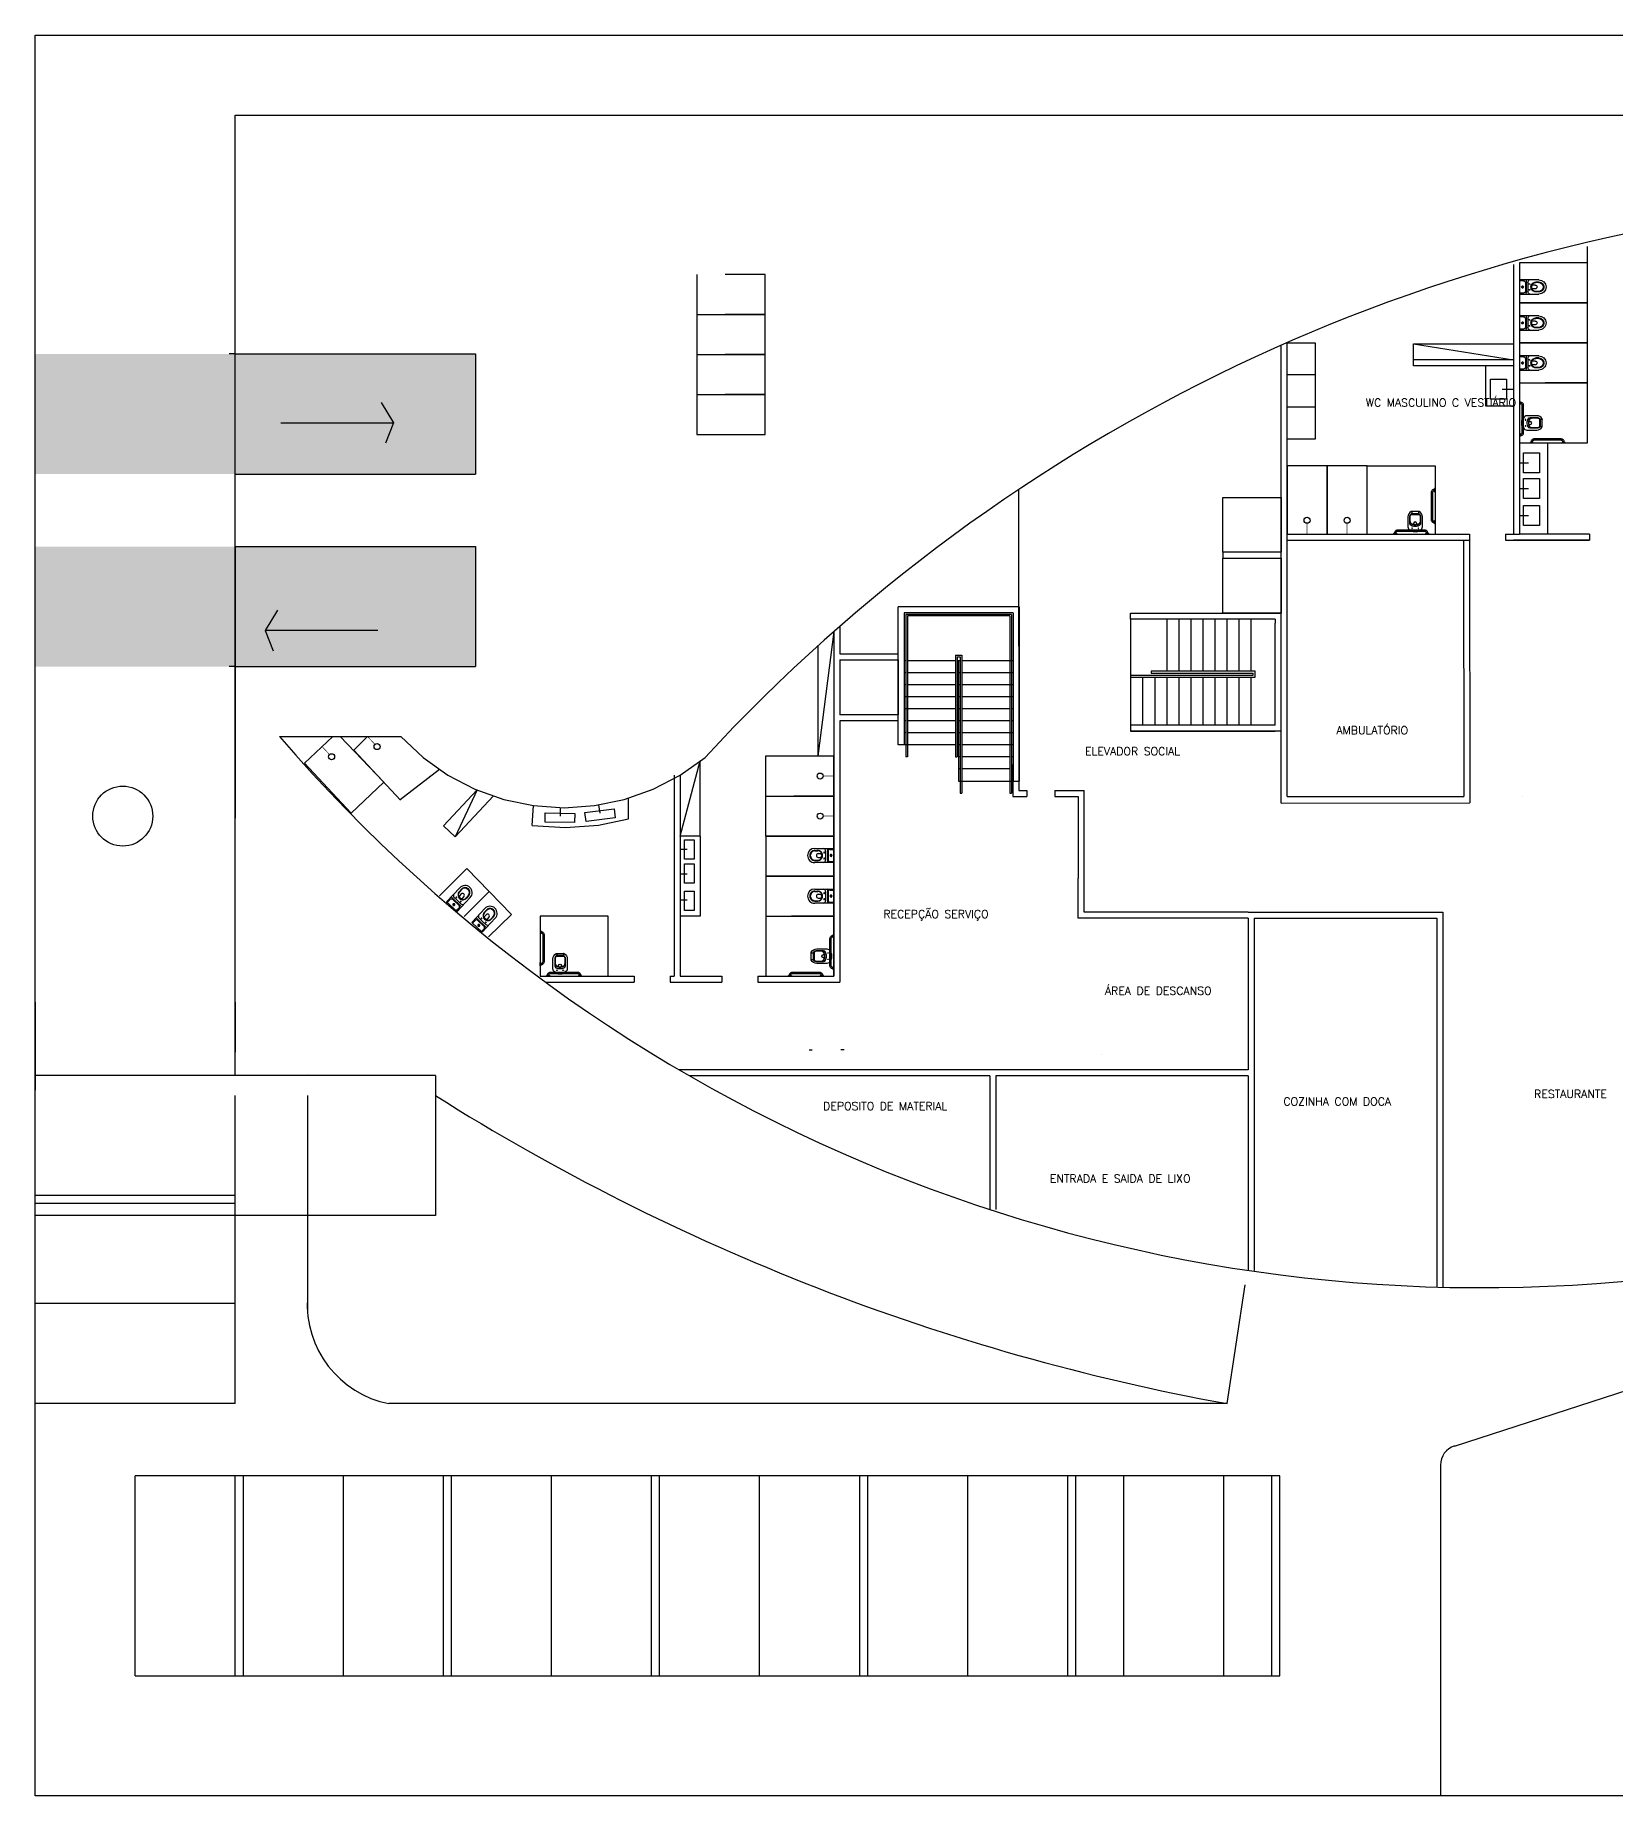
# Model space of a CAD drawing. Header units: inches. Extents: x -55 to 600, y -103 to 167.
# Drawn here: x 56.72 to 96.21, y 33.26 to 77.26 of the extents above; entities that cross this region are included whole.
import ezdxf

# ---------------------------------------------------------------- set-up
doc = ezdxf.new("R2010")
doc.units = ezdxf.units.IN
doc.header["$MEASUREMENT"] = 0
doc.linetypes.add('CONTINU', pattern=[0])
doc.linetypes.add('DA0621PE-XREF-02$0$CONTINU', pattern=[0])
doc.layers.add('A-WCCOZ', color=252, linetype='Continuous')
doc.layers.add('AI-Texto amb-tit', color=4, linetype='Continuous')
doc.styles.add('RS100', font='romans.shx', dxfattribs={"height": 0.2})

# ---------------------------------------------------------------- blocks, each defined once
blk = doc.blocks.new('kjhf')
for p, q in [((66.716, 10.6), (56.716, 10.6)), ((66.716, 10.6), (66.716, 7.1)), ((60.85, 7.1), (56.716, 7.1)), ((66.716, 7.1), (60.85, 7.1))]:
    blk.add_line(p, q)
blk = doc.blocks.new('jhgj')
for p, q in [((177.325, 3.771), (174.305, 3.771)), ((174.305, 0.321), (174.305, 3.771)), ((177.175, 3.621), (174.455, 3.621)), ((174.455, 3.621), (174.455, 0.321)), ((174.495, 3.581), (174.495, 0.021)), ((177.135, 3.581), (174.495, 3.581)), ((174.535, 3.541), (174.535, 0.021)), ((177.095, 3.541), (174.535, 3.541)), ((177.095, 3.541), (177.095, -0.888)), ((177.135, 3.581), (177.135, -0.888)), ((177.175, 3.621), (177.175, -0.588)), ((177.325, -0.588), (177.325, 3.771)), ((177.325, 3.771), (177.325, -0.588)), ((174.495, 2.421), (174.455, 2.421)), ((175.735, 2.421), (174.535, 2.421)), ((175.735, 2.561), (175.735, 0.021)), ((175.735, 2.561), (175.895, 2.561)), ((175.775, 2.521), (175.775, 0.021)), ((175.775, 2.521), (175.855, 2.521)), ((175.815, 2.421), (175.775, 2.421)), ((175.815, 2.421), (175.815, -0.588)), ((175.855, 2.421), (175.815, 2.421)), ((175.855, 2.521), (175.855, -0.888)), ((175.895, 2.561), (175.895, -0.888)), ((177.175, 2.421), (175.895, 2.421)), ((174.495, 2.121), (174.455, 2.121)), ((174.495, 1.821), (174.455, 1.821)), ((175.735, 2.121), (174.535, 2.121)), ((175.735, 1.821), (174.535, 1.821)), ((175.815, 2.121), (175.775, 2.121)), ((175.815, 1.821), (175.775, 1.821)), ((175.855, 2.121), (175.815, 2.121)), ((175.855, 1.821), (175.815, 1.821)), ((177.165, 2.121), (175.895, 2.121)), ((177.165, 1.821), (175.895, 1.821)), ((175.735, 1.521), (174.455, 1.521)), ((175.815, 1.521), (175.775, 1.521)), ((175.855, 1.521), (175.815, 1.521)), ((177.175, 1.521), (175.895, 1.521)), ((175.735, 1.221), (174.455, 1.221)), ((174.495, 0.921), (174.455, 0.921)), ((175.735, 0.921), (174.535, 0.921)), ((175.815, 1.221), (175.775, 1.221)), ((175.815, 0.921), (175.775, 0.921)), ((175.855, 1.221), (175.815, 1.221)), ((175.855, 0.921), (175.815, 0.921)), ((177.095, 1.221), (175.895, 1.221)), ((177.095, 0.921), (175.895, 0.921)), ((177.165, 1.221), (177.135, 1.221)), ((177.175, 0.921), (177.135, 0.921)), ((174.495, 0.621), (174.455, 0.621)), ((175.735, 0.621), (174.535, 0.621)), ((175.815, 0.621), (175.775, 0.621)), ((175.855, 0.621), (175.815, 0.621)), ((177.175, 0.621), (175.895, 0.621)), ((175.735, 0.321), (174.305, 0.321)), ((174.515, 0.321), (174.365, 0.321)), ((174.535, 0.021), (174.495, 0.021)), ((175.735, 0.021), (175.775, 0.021)), ((175.815, 0.321), (175.775, 0.321)), ((175.855, 0.321), (175.775, 0.321)), ((175.855, 0.021), (175.815, 0.021)), ((177.175, 0.321), (175.895, 0.321)), ((177.095, 0.021), (175.895, 0.021)), ((177.175, 0.021), (177.135, 0.021)), ((175.855, -0.279), (175.815, -0.279)), ((177.095, -0.279), (175.895, -0.279)), ((177.175, -0.279), (177.135, -0.279)), ((175.815, -0.588), (177.325, -0.588)), ((175.855, -0.888), (175.895, -0.888)), ((177.095, -0.888), (177.135, -0.888))]:
    blk.add_line(p, q)
blk = doc.blocks.new('jkhk')
for p, q in [((158.234, -18.258), (155.284, -18.258)), ((155.284, -22.017), (155.284, -18.258)), ((155.434, -18.408), (155.534, -18.408)), ((155.434, -18.408), (155.434, -22.017)), ((158.084, -18.408), (155.534, -18.408)), ((158.084, -18.408), (158.084, -22.017)), ((158.234, -18.258), (158.234, -22.017)), ((158.234, -22.017), (158.234, -18.408)), ((156.734, -18.908), (156.734, -21.401)), ((156.784, -18.908), (156.734, -18.908)), ((156.884, -18.908), (156.759, -18.908)), ((156.884, -22.017), (156.884, -18.908)), ((156.734, -19.008), (155.434, -19.008)), ((156.734, -19.308), (155.434, -19.308)), ((156.784, -21.501), (156.784, -18.958)), ((156.834, -18.958), (156.784, -18.958)), ((156.834, -21.501), (156.834, -18.958)), ((158.084, -19.008), (156.884, -19.008)), ((158.084, -19.308), (156.884, -19.308)), ((156.734, -19.608), (155.434, -19.608)), ((158.084, -19.608), (156.884, -19.608)), ((156.734, -19.908), (155.434, -19.908)), ((156.734, -20.208), (155.434, -20.208)), ((158.084, -19.908), (156.884, -19.908)), ((158.084, -20.208), (156.884, -20.208)), ((156.734, -20.508), (155.434, -20.508)), ((158.084, -20.508), (156.884, -20.508)), ((156.734, -20.808), (155.434, -20.808)), ((156.734, -21.108), (155.434, -21.108)), ((158.084, -20.808), (156.884, -20.808)), ((158.084, -21.108), (156.884, -21.108)), ((156.734, -21.401), (156.734, -21.501)), ((156.734, -21.501), (156.784, -21.501)), ((156.834, -22.017), (156.834, -21.332)), ((158.084, -21.408), (156.884, -21.408)), ((158.084, -21.708), (156.884, -21.708)), ((155.434, -22.017), (155.284, -22.017)), ((155.434, -22.017), (158.234, -22.017)), ((156.784, -22.017), (156.934, -22.017))]:
    blk.add_line(p, q)
blk = doc.blocks.new('01Chuv_p')
at = {"const_width": 0.015}
blk.add_lwpolyline([(-0.27, 0), (0, 0)], dxfattribs=at)
blk.add_circle((-0.345, 0), 0.075)
blk = doc.blocks.new('hgs')
for p, q in [((76.296, 52.467), (76.484, 52.467)), ((76.484, 52.467), (76.474, 52.467)), ((76.474, 52.457), (76.474, 52.421))]:
    blk.add_line(p, q)
at = {"linetype": 'CONTINU'}
for points in [[(75.89, 53.039), (75.89, 52.957)], [(75.901, 53.039), (75.89, 53.039)], [(75.903, 52.999), (75.89, 52.999)], [(75.903, 52.998), (75.89, 52.998)], [(75.901, 52.957), (75.89, 52.957)], [(75.893, 52.999), (75.893, 52.998)], [(75.901, 53.039), (75.902, 53.038)], [(75.902, 52.958), (75.901, 52.957)], [(75.902, 53.038), (75.903, 53.038)], [(75.903, 52.958), (75.902, 52.958)], [(75.903, 53.038), (75.903, 53.037)], [(75.903, 53.037), (75.903, 52.999)], [(75.909, 53.018), (75.903, 53.018)], [(75.903, 52.998), (75.903, 52.959)], [(75.909, 52.978), (75.903, 52.978)], [(75.903, 52.959), (75.903, 52.958)], [(75.909, 53.018), (75.909, 52.978)], [(75.909, 53.018), (75.91, 53.018)], [(75.91, 52.978), (75.909, 52.978)], [(75.91, 53.018), (75.911, 53.017)], [(75.911, 52.979), (75.91, 52.978)], [(75.911, 53.017), (75.911, 53.016)], [(75.911, 53.016), (75.911, 52.98)], [(75.911, 53.015), (75.925, 53.014)], [(75.92, 52.982), (75.911, 52.982)], [(75.911, 52.98), (75.911, 52.979)], [(75.92, 52.982), (75.93, 52.979)], [(75.925, 53.014), (75.94, 53.011)], [(75.93, 52.979), (75.939, 52.975)], [(75.939, 52.975), (75.946, 52.968)], [(75.94, 53.011), (75.954, 53.004)], [(75.946, 52.968), (75.952, 52.959)], [(75.952, 52.959), (75.955, 52.95)], [(75.954, 53.004), (75.966, 52.995)], [(75.955, 52.95), (75.956, 52.941)], [(75.956, 52.941), (75.956, 52.257)], [(75.966, 52.995), (75.976, 52.983)], [(75.976, 52.983), (75.984, 52.97)], [(75.984, 52.97), (75.988, 52.955)], [(75.988, 52.955), (75.989, 52.941)], [(75.989, 52.941), (75.989, 52.257)], [(75.89, 52.16), (75.89, 52.241)], [(75.901, 52.241), (75.89, 52.241)], [(75.903, 52.2), (75.89, 52.2)], [(75.903, 52.199), (75.89, 52.199)], [(75.901, 52.16), (75.89, 52.16)], [(75.893, 52.199), (75.893, 52.2)], [(75.902, 52.241), (75.901, 52.241)], [(75.901, 52.16), (75.902, 52.16)], [(75.903, 52.24), (75.902, 52.241)], [(75.902, 52.16), (75.903, 52.161)], [(75.903, 52.239), (75.903, 52.24)], [(75.903, 52.2), (75.903, 52.239)], [(75.909, 52.22), (75.903, 52.22)], [(75.903, 52.162), (75.903, 52.199)], [(75.909, 52.18), (75.903, 52.18)], [(75.903, 52.161), (75.903, 52.162)], [(75.909, 52.22), (75.909, 52.18)], [(75.909, 52.22), (75.91, 52.22)], [(75.91, 52.181), (75.909, 52.18)], [(75.91, 52.22), (75.911, 52.219)], [(75.911, 52.181), (75.91, 52.181)], [(75.911, 52.219), (75.911, 52.218)], [(75.911, 52.218), (75.911, 52.182)], [(75.92, 52.217), (75.911, 52.217)], [(75.922, 52.184), (75.911, 52.184)], [(75.911, 52.182), (75.911, 52.181)], [(75.94, 52.188), (75.93, 52.185)], [(75.946, 52.231), (75.939, 52.224)], [(75.954, 52.194), (75.94, 52.188)], [(75.952, 52.239), (75.946, 52.231)], [(75.955, 52.248), (75.952, 52.239)], [(75.966, 52.204), (75.954, 52.194)], [(75.956, 52.257), (75.955, 52.248)], [(75.976, 52.215), (75.966, 52.204)], [(75.984, 52.229), (75.976, 52.215)], [(75.988, 52.243), (75.984, 52.229)], [(75.989, 52.257), (75.988, 52.243)], [(76.071, 51.92), (76.072, 51.921)], [(76.071, 51.92), (76.071, 51.92)], [(76.072, 51.921), (76.108, 51.921)], [(76.074, 51.935), (76.078, 51.95)], [(76.074, 51.921), (76.074, 51.935)], [(76.078, 51.95), (76.084, 51.963)], [(76.084, 51.963), (76.094, 51.976)], [(76.094, 51.976), (76.105, 51.986)], [(76.105, 51.986), (76.119, 51.993)], [(76.107, 51.93), (76.109, 51.939)], [(76.107, 51.93), (76.107, 51.921)], [(76.108, 51.921), (76.109, 51.92)], [(76.109, 51.939), (76.114, 51.948)], [(76.109, 51.92), (76.11, 51.92)], [(76.114, 51.948), (76.121, 51.956)], [(76.119, 51.993), (76.133, 51.998)], [(76.121, 51.956), (76.129, 51.962)], [(76.129, 51.962), (76.138, 51.965)], [(76.133, 51.998), (76.147, 51.999)], [(76.138, 51.965), (76.147, 51.966)], [(76.147, 51.999), (76.831, 51.999)], [(76.147, 51.966), (76.831, 51.966)], [(76.831, 51.999), (76.846, 51.998)], [(76.831, 51.966), (76.84, 51.965)], [(76.84, 51.965), (76.849, 51.962)], [(76.846, 51.998), (76.86, 51.993)], [(76.849, 51.962), (76.858, 51.956)], [(76.858, 51.956), (76.865, 51.948)], [(76.86, 51.993), (76.873, 51.986)], [(76.869, 51.92), (76.87, 51.921)], [(76.869, 51.92), (76.869, 51.92)], [(76.87, 51.921), (76.906, 51.921)], [(76.872, 51.93), (76.872, 51.921)], [(76.873, 51.986), (76.885, 51.976)], [(76.885, 51.976), (76.894, 51.963)], [(76.894, 51.963), (76.901, 51.95)], [(76.901, 51.95), (76.903, 51.94)], [(76.904, 51.931), (76.905, 51.921)], [(76.906, 51.921), (76.907, 51.92)], [(76.907, 51.92), (76.908, 51.92)], [(76.05, 51.912), (76.051, 51.913)], [(76.05, 51.911), (76.05, 51.912)], [(76.05, 51.911), (76.05, 51.9)], [(76.051, 51.913), (76.052, 51.913)], [(76.052, 51.913), (76.089, 51.913)], [(76.07, 51.919), (76.071, 51.92)], [(76.07, 51.919), (76.11, 51.919)], [(76.07, 51.919), (76.07, 51.913)], [(76.089, 51.913), (76.089, 51.9)], [(76.09, 51.913), (76.129, 51.913)], [(76.09, 51.913), (76.09, 51.9)], [(76.11, 51.92), (76.11, 51.919)], [(76.11, 51.919), (76.11, 51.913)], [(76.129, 51.913), (76.13, 51.913)], [(76.13, 51.913), (76.131, 51.912)], [(76.131, 51.912), (76.131, 51.911)], [(76.131, 51.911), (76.131, 51.9)], [(76.848, 51.912), (76.847, 51.911)], [(76.847, 51.911), (76.847, 51.9)], [(76.849, 51.913), (76.848, 51.913)], [(76.848, 51.913), (76.848, 51.912)], [(76.888, 51.913), (76.849, 51.913)], [(76.868, 51.919), (76.869, 51.92)], [(76.868, 51.919), (76.908, 51.919)], [(76.868, 51.919), (76.868, 51.913)], [(76.888, 51.913), (76.888, 51.9)], [(76.927, 51.913), (76.89, 51.913)], [(76.89, 51.913), (76.89, 51.9)], [(76.908, 51.92), (76.908, 51.919)], [(76.908, 51.919), (76.908, 51.913)], [(76.928, 51.913), (76.927, 51.913)], [(76.928, 51.912), (76.928, 51.913)], [(76.929, 51.911), (76.928, 51.912)], [(76.929, 51.911), (76.929, 51.9)]]:
    blk.add_lwpolyline(points, dxfattribs=at)
for points in [[(76.474, 52.457, -0.407906), (76.484, 52.467, -0.131537), (76.489, 52.466, -0.273863), (76.57, 52.329), (76.57, 52.08, -0.319419), (76.512, 51.999, -0.074713), (76.44, 51.985, -0.017899), (76.34, 51.985, -0.074713), (76.267, 51.999, -0.319419), (76.21, 52.08), (76.21, 52.329, -0.273863), (76.29, 52.466, -0.136488), (76.296, 52.467, -0.402244), (76.305, 52.457), (76.305, 52.421, -0.337727), (76.301, 52.416)], [(76.256, 52.224, 0.305538), (76.312, 52.141, 0.097448), (76.39, 52.126, 0.097448), (76.468, 52.141, 0.305538), (76.523, 52.224)], [(76.35, 51.955, -0.414214), (76.341, 51.964), (76.341, 51.986)], [(76.43, 51.955, 0.414214), (76.439, 51.964), (76.439, 51.986)]]:
    blk.add_lwpolyline(points, format="xyb")
for points in [[(76.493, 52.111, 0.295956), (76.524, 52.16, -0.008003), (76.524, 52.332, 0.219669), (76.489, 52.41, 0.1825), (76.471, 52.417), (76.309, 52.417, 0.1825), (76.29, 52.41, 0.21967), (76.256, 52.332, -0.008003), (76.256, 52.16, 0.295956), (76.287, 52.111, 0.109342), (76.39, 52.088, 0.109342)], [(76.428, 52.136, 0.042994), (76.461, 52.145, 0.312272), (76.514, 52.223, -0.00507), (76.515, 52.332, 0.107996), (76.507, 52.371, 0.297508), (76.473, 52.393), (76.306, 52.393, 0.297509), (76.272, 52.371, 0.107996), (76.265, 52.332, -0.00507), (76.265, 52.223, 0.312272), (76.318, 52.145, 0.091294), (76.39, 52.132, 0.048111)], [(76.311, 52.039, -1), (76.311, 52.054, -1)], [(76.468, 52.039, -1), (76.468, 52.054, -1)]]:
    blk.add_lwpolyline(points, format="xyb", close=True)
at = {"linetype": 'Continuous'}
for points in [[(75.926, 52.218), (75.92, 52.217)], [(75.922, 52.184), (75.93, 52.185)], [(75.932, 52.22), (75.926, 52.218)], [(75.939, 52.224), (75.932, 52.22)], [(76.865, 51.948), (76.869, 51.942)], [(76.869, 51.942), (76.871, 51.936)], [(76.871, 51.936), (76.872, 51.93)], [(76.904, 51.931), (76.903, 51.94)]]:
    blk.add_lwpolyline(points, dxfattribs=at)
at = {"ltscale": 0.31}
blk.add_lwpolyline([(76.297, 51.99, 0.378909), (76.337, 51.955), (76.443, 51.955, 0.378909), (76.482, 51.99)], format="xyb", dxfattribs=at)
at = {"ltscale": 0.157552}
blk.add_lwpolyline([(76.351, 52.136), (76.351, 52.164, -1), (76.428, 52.164)], format="xyb", dxfattribs=at)
at = {"ltscale": 0.16334}
blk.add_lwpolyline([(76.428, 52.136), (76.428, 52.165)], dxfattribs=at)
blk.add_arc((76.479, 52.421), 0.00533, 180, 254.6449)
blk = doc.blocks.new('hdd')
at = {"linetype": 'Continuous'}
for p, q in [((76.191, 55.92), (76.672, 55.92)), ((76.672, 55.92), (76.672, 55.563)), ((76.672, 55.563), (76.191, 55.563))]:
    blk.add_line(p, q, dxfattribs=at)
at = {"linetype": 'DA0621PE-XREF-02$0$CONTINU'}
for p, q in [((76.509, 55.9), (76.509, 55.583)), ((76.576, 55.895), (76.663, 55.895)), ((76.191, 55.866), (76.265, 55.866)), ((76.191, 55.618), (76.265, 55.618)), ((76.196, 55.856), (76.269, 55.856)), ((76.196, 55.627), (76.269, 55.627)), ((76.282, 55.789), (76.358, 55.789)), ((76.282, 55.694), (76.358, 55.694)), ((76.413, 55.816), (76.441, 55.816)), ((76.413, 55.667), (76.441, 55.667)), ((76.428, 55.83), (76.428, 55.802)), ((76.428, 55.681), (76.428, 55.653)), ((76.464, 55.857), (76.464, 55.742)), ((76.464, 55.742), (76.464, 55.626)), ((76.527, 55.846), (76.527, 55.638)), ((76.576, 55.588), (76.663, 55.588)), ((76.6, 55.777), (76.6, 55.707))]:
    blk.add_line(p, q, dxfattribs=at)
at = {"linetype": 'Continuous'}
for centre, radius, start, end in [((76.191, 55.742), 0.178, 90, 179.9992), ((76.561, 55.889), 0.0533, 144.185, 167.6456), ((76.191, 55.742), 0.178, 179.9992, 270), ((76.282, 55.742), 0.0475, 179.9771, 269.9771)]:
    blk.add_arc(centre, radius, start, end, dxfattribs=at)
at = {"linetype": 'DA0621PE-XREF-02$0$CONTINU'}
for centre, radius, start, end in [((76.39, 55.853), 0.0743, 3.4897, 64.3323), ((76.576, 55.846), 0.0495, 90, 180), ((76.663, 55.885), 0.0099, 0, 89.999), ((76.191, 55.742), 0.124, 89.9999, 180.0028), ((76.191, 55.742), 0.124, 179.987, 269.9898), ((76.196, 55.742), 0.114, 90, 179.9837), ((76.196, 55.742), 0.114, 180.0059, 269.9897), ((76.282, 55.742), 0.0475, 90, 180.0256), ((76.265, 55.742), 0.124, 359.9838, 90), ((76.265, 55.742), 0.124, 269.9897, 0.0058), ((76.269, 55.742), 0.114, 0.4298, 90), ((76.269, 55.742), 0.114, 269.9897, 359.5599), ((76.23, 55.742), 0.136, 359.9861, 20.5097), ((76.23, 55.742), 0.136, 339.4799, 0.0036), ((76.259, 55.742), 0.124, 359.9925, 0.4319), ((76.259, 55.742), 0.124, 359.5608, 0.0001), ((76.397, 55.628), 0.0677, 287.9398, 358.3433), ((76.428, 55.816), 0.00743, 0, 180), ((76.428, 55.816), 0.00743, 180, 0), ((76.428, 55.667), 0.00743, 0, 180), ((76.428, 55.667), 0.00743, 180, 0), ((76.532, 55.584), 0.0227, 182.8218, 246.8227), ((76.576, 55.638), 0.0495, 180, 269.9997), ((76.6, 55.742), 0.0238, 359.9922, 179.9975), ((76.6, 55.742), 0.0238, 179.9924, 359.9973), ((76.6, 55.742), 0.0178, 359.9867, 180.0084), ((76.6, 55.742), 0.0178, 179.9952, 0), ((76.663, 55.598), 0.0099, 270.0017, 0)]:
    blk.add_arc(centre, radius, start, end, dxfattribs=at)

msp = doc.modelspace()

# ---------------------------------------------------------------- hatches: boundary and pattern name
h = msp.add_hatch(color=4)
h.dxf.hatch_style = 1
h.paths.add_polyline_path([(67.716, 69.291), (56.716, 69.291), (56.716, 66.291), (67.716, 66.291)])
h = msp.add_hatch(color=1)
h.dxf.hatch_style = 1
h.paths.add_polyline_path([(67.716, 64.478), (56.716, 64.478), (56.716, 61.478), (67.716, 61.478)])

# ---------------------------------------------------------------- linework, layer by layer
for p, q in [((56.716, 33.258), (56.716, 77.258)), ((56.716, 77.258), (131.716, 77.258)), ((61.716, 51.258), (61.716, 75.258)), ((61.716, 75.258), (103.757, 75.258)), ((67.716, 75.258), (131.716, 75.258)), ((95.504, 68.887), (95.504, 71.98)), ((93.654, 71.528), (93.654, 64.789)), ((87.994, 58.229), (87.994, 69.566)), ((87.994, 69.566), (88.694, 69.566)), ((88.694, 69.566), (88.694, 68.766)), ((91.154, 69.147), (91.154, 69.547)), ((91.154, 69.547), (93.654, 69.547)), ((91.154, 69.547), (93.654, 69.147)), ((61.716, 69.291), (61.566, 69.291)), ((61.716, 69.291), (67.716, 69.291)), ((67.716, 69.291), (67.716, 66.291)), ((87.844, 58.069), (87.844, 69.501)), ((91.654, 69.147), (91.154, 69.147)), ((91.154, 68.997), (91.154, 69.147)), ((93.654, 69.147), (91.654, 69.147)), ((88.694, 68.766), (87.994, 68.766)), ((88.694, 68.766), (88.694, 67.966)), ((91.654, 68.997), (91.154, 68.997)), ((93.654, 68.997), (91.654, 68.997)), ((93.654, 68.997), (92.954, 68.997)), ((92.954, 68.997), (92.954, 67.997)), ((93.478, 68.658), (93.478, 68.158)), ((93.369, 68.408), (93.654, 68.408)), ((65.356, 68.082), (65.666, 67.572)), ((88.694, 67.966), (87.994, 67.966)), ((88.694, 67.966), (88.694, 67.166)), ((92.954, 67.997), (93.654, 67.997)), ((62.851, 67.572), (65.666, 67.572)), ((65.666, 67.572), (65.467, 67.063)), ((88.694, 67.166), (87.994, 67.166)), ((93.804, 67.068), (93.804, 64.789)), ((94.504, 67.068), (94.504, 64.789)), ((89.994, 66.497), (91.694, 66.497)), ((91.694, 66.497), (91.694, 64.789)), ((93.804, 66.568), (94.024, 66.568)), ((61.716, 66.291), (67.716, 66.291)), ((81.288, 61.988), (81.288, 65.903)), ((93.804, 65.926), (94.024, 65.926)), ((93.804, 65.252), (94.024, 65.252)), ((87.994, 64.789), (92.554, 64.789)), ((92.554, 64.789), (92.554, 64.639)), ((93.454, 64.789), (93.454, 64.639)), ((93.454, 64.789), (93.804, 64.789)), ((95.546, 64.789), (93.804, 64.789)), ((95.546, 64.789), (95.546, 64.639)), ((61.716, 64.478), (61.716, 61.478)), ((61.716, 64.478), (67.716, 64.478)), ((61.716, 64.478), (61.716, 61.478)), ((67.716, 64.478), (67.716, 61.478)), ((86.389, 64.346), (86.389, 64.196)), ((87.994, 64.639), (92.554, 64.639)), ((92.404, 64.639), (92.406, 58.229)), ((92.554, 64.639), (92.556, 58.071)), ((93.454, 64.639), (95.546, 64.639)), ((95.546, 64.639), (93.654, 64.639)), ((61.716, 63.881), (61.716, 57.692)), ((62.772, 62.891), (62.461, 62.382)), ((76.822, 62.487), (76.822, 61.797)), ((65.277, 62.382), (62.461, 62.382)), ((62.461, 62.382), (62.661, 61.872)), ((76.672, 62.355), (76.272, 59.242)), ((76.672, 62.355), (76.672, 53.742)), ((76.272, 61.999), (76.272, 59.242)), ((76.822, 61.647), (76.822, 60.275)), ((61.716, 61.478), (61.566, 61.478)), ((61.716, 61.478), (67.716, 61.478)), ((76.822, 60.125), (76.822, 53.592)), ((62.82, 59.729), (65.85, 59.729)), ((65.85, 59.729), (66.406, 59.208)), ((66.406, 59.208), (67.028, 58.767)), ((72.829, 58.767), (73.451, 59.208)), ((72.829, 57.242), (73.329, 59.121)), ((73.329, 57.242), (73.329, 59.121)), ((81.138, 59.029), (81.138, 58.233)), ((81.288, 59.029), (81.288, 58.379)), ((67.028, 58.767), (67.704, 58.416)), ((72.153, 58.416), (72.829, 58.767)), ((72.679, 58.767), (72.679, 53.742)), ((72.829, 58.767), (72.829, 53.742)), ((67.756, 58.398), (66.919, 57.501)), ((67.756, 58.398), (67.212, 57.228)), ((68.166, 58.251), (67.212, 57.228)), ((67.704, 58.416), (68.422, 58.16)), ((68.422, 58.16), (69.168, 58.005)), ((70.689, 58.005), (71.435, 58.16)), ((71.435, 58.16), (72.153, 58.416)), ((71.537, 57.671), (71.537, 58.196)), ((81.138, 58.233), (81.288, 58.229)), ((81.288, 58.379), (81.488, 58.379)), ((81.288, 58.229), (81.488, 58.229)), ((81.488, 58.379), (81.488, 58.229)), ((82.188, 58.379), (82.928, 58.379)), ((82.188, 58.379), (82.188, 58.229)), ((82.188, 58.229), (82.778, 58.229)), ((82.778, 58.229), (82.778, 56.195)), ((82.928, 55.345), (82.928, 58.379)), ((87.994, 58.229), (92.406, 58.229)), ((93.887, 58.229), (93.887, 58.229)), ((69.134, 57.506), (69.168, 58.005)), ((69.168, 58.005), (69.929, 57.952)), ((69.829, 57.959), (69.829, 57.744)), ((69.929, 57.952), (70.689, 58.005)), ((70.789, 58.026), (70.826, 57.814)), ((87.844, 58.069), (92.556, 58.071)), ((66.919, 57.501), (67.212, 57.228)), ((73.329, 57.242), (72.829, 57.242)), ((73.329, 57.242), (73.329, 55.242)), ((76.672, 55.561), (76.672, 57.242)), ((73.006, 56.904), (72.829, 56.904)), ((73.006, 56.287), (72.829, 56.287)), ((82.778, 55.859), (82.778, 56.195)), ((73.006, 55.645), (72.829, 55.645)), ((82.778, 55.195), (82.778, 55.859)), ((73.329, 55.242), (72.829, 55.242)), ((87.025, 55.195), (82.778, 55.195)), ((87.025, 55.345), (82.928, 55.345)), ((87.025, 55.345), (91.882, 55.345)), ((87.025, 55.195), (87.025, 51.404)), ((87.175, 55.195), (91.732, 55.195)), ((87.175, 55.195), (87.175, 46.388)), ((91.732, 55.195), (91.732, 45.969)), ((91.882, 55.345), (91.882, 45.969)), ((69.736, 54.31), (69.924, 54.31)), ((69.924, 54.31), (69.914, 54.31)), ((69.914, 54.3), (69.914, 54.264)), ((69.33, 53.742), (71.679, 53.742)), ((71.679, 53.742), (71.679, 53.592)), ((72.579, 53.742), (72.579, 53.592)), ((72.579, 53.742), (72.679, 53.742)), ((72.829, 53.742), (73.872, 53.742)), ((73.872, 53.742), (73.872, 53.592)), ((74.772, 53.742), (74.772, 53.592)), ((74.772, 53.742), (76.672, 53.742)), ((69.467, 53.592), (71.679, 53.592)), ((72.579, 53.592), (73.872, 53.592)), ((74.772, 53.592), (76.822, 53.592)), ((56.716, 53.092), (56.716, 50.892)), ((61.716, 53.092), (61.716, 51.842)), ((56.716, 50.458), (56.716, 52.658)), ((56.716, 50.458), (56.716, 52.658)), ((83.348, 51.781), (83.348, 51.781)), ((63.516, 51.279), (63.516, 51.258)), ((87.025, 51.404), (72.8, 51.404)), ((80.564, 51.254), (73.058, 51.254)), ((80.564, 51.254), (80.564, 47.911)), ((87.025, 51.254), (80.714, 51.254)), ((80.714, 51.254), (80.714, 47.911)), ((87.025, 51.254), (87.025, 46.388)), ((61.716, 43.058), (61.716, 50.758)), ((63.516, 50.758), (63.516, 45.384)), ((61.716, 48.258), (56.716, 48.258)), ((61.716, 48.058), (56.716, 48.058)), ((61.716, 47.758), (56.716, 47.758)), ((61.716, 47.758), (56.716, 47.758)), ((86.496, 43.058), (86.943, 46.024)), ((61.716, 45.558), (56.716, 45.558)), ((92.173, 41.999), (103.525, 45.668)), ((61.716, 43.058), (56.716, 43.058)), ((86.496, 43.058), (65.555, 43.058)), ((91.827, 41.524), (91.827, 33.258)), ((59.216, 36.258), (59.216, 41.258)), ((87.816, 41.258), (59.216, 41.258)), ((61.716, 36.258), (61.716, 41.258)), ((61.916, 36.258), (61.916, 41.258)), ((64.416, 36.258), (64.416, 41.258)), ((66.916, 36.258), (66.916, 41.258)), ((67.116, 36.258), (67.116, 41.258)), ((69.616, 36.258), (69.616, 41.258)), ((72.116, 36.258), (72.116, 41.258)), ((72.116, 36.258), (72.116, 41.258)), ((72.316, 36.258), (72.316, 41.258)), ((74.816, 36.258), (74.816, 41.258)), ((77.316, 36.258), (77.316, 41.258)), ((77.316, 36.258), (77.316, 41.258)), ((77.516, 36.258), (77.516, 41.258)), ((77.516, 36.258), (77.516, 41.258)), ((80.016, 36.258), (80.016, 41.258)), ((82.516, 36.258), (82.516, 41.258)), ((82.516, 36.258), (82.516, 41.258)), ((82.716, 36.258), (82.716, 41.258)), ((82.716, 36.258), (82.716, 41.258)), ((83.916, 36.258), (83.916, 41.258)), ((86.416, 36.258), (86.416, 41.258)), ((87.616, 36.258), (87.616, 41.258)), ((87.616, 36.258), (87.616, 41.258)), ((87.816, 36.258), (87.816, 41.258)), ((87.816, 36.258), (87.816, 41.258)), ((59.216, 36.258), (87.816, 36.258)), ((131.716, 33.258), (56.716, 33.258))]:
    msp.add_line(p, q)
at = {"linetype": 'Continuous'}
for p, q in [((76.191, 56.936), (76.672, 56.936)), ((76.672, 56.936), (76.672, 56.579)), ((76.672, 56.579), (76.191, 56.579))]:
    msp.add_line(p, q, dxfattribs=at)
at = {"linetype": 'DA0621PE-XREF-02$0$CONTINU'}
for p, q in [((76.191, 56.882), (76.265, 56.882)), ((76.196, 56.872), (76.269, 56.872)), ((76.282, 56.805), (76.358, 56.805)), ((76.413, 56.832), (76.441, 56.832)), ((76.428, 56.846), (76.428, 56.818)), ((76.464, 56.874), (76.464, 56.758)), ((76.509, 56.916), (76.509, 56.599)), ((76.527, 56.862), (76.527, 56.654)), ((76.576, 56.911), (76.663, 56.911)), ((76.6, 56.794), (76.6, 56.723)), ((76.191, 56.634), (76.265, 56.634)), ((76.196, 56.644), (76.269, 56.644)), ((76.282, 56.71), (76.358, 56.71)), ((76.413, 56.683), (76.441, 56.683)), ((76.428, 56.697), (76.428, 56.669)), ((76.464, 56.758), (76.464, 56.642)), ((76.576, 56.604), (76.663, 56.604))]:
    msp.add_line(p, q, dxfattribs=at)
for points in [[(93.804, 71.568), (93.804, 70.568), (95.504, 70.568), (95.504, 71.568), (93.804, 71.568)], [(73.246, 71.276), (73.246, 70.276), (74.954, 70.276), (74.954, 71.276), (73.954, 71.276)], [(93.804, 70.568), (93.804, 69.568), (95.504, 69.568), (95.504, 70.568), (93.804, 70.568)], [(73.246, 70.276), (73.246, 69.276), (74.954, 69.276), (74.954, 70.276), (73.954, 70.276)], [(93.804, 69.568), (93.804, 68.568), (95.504, 68.568), (95.504, 69.568), (93.804, 69.568)], [(73.246, 69.276), (73.246, 68.276), (74.954, 68.276), (74.954, 69.276), (73.954, 69.276)], [(93.478, 68.158), (93.078, 68.158), (93.078, 68.658), (93.478, 68.658)], [(73.246, 68.276), (73.246, 67.276), (74.954, 67.276), (74.954, 68.276), (73.954, 68.276)], [(93.804, 68.568), (93.804, 67.068), (95.504, 67.068), (95.504, 68.568), (94.441, 68.568)], [(88.994, 66.497), (87.994, 66.497), (87.994, 64.789), (88.994, 64.789), (88.994, 66.497)], [(89.994, 66.497), (88.994, 66.497), (88.994, 64.789), (89.994, 64.789), (89.994, 66.497)], [(93.897, 66.818), (94.297, 66.818), (94.297, 66.318), (93.897, 66.318), (93.897, 66.818)], [(93.897, 66.176), (94.297, 66.176), (94.297, 65.676), (93.897, 65.676), (93.897, 66.176)], [(93.897, 65.502), (94.297, 65.502), (94.297, 65.002), (93.897, 65.002), (93.897, 65.502)], [(76.672, 61.797), (76.672, 60.125)], [(76.822, 61.797), (78.278, 61.797)], [(76.822, 61.647), (76.822, 60.275)], [(76.822, 61.647), (78.278, 61.647), (78.278, 60.275), (76.822, 60.275)], [(78.278, 60.126), (78.278, 60.125), (76.822, 60.125)], [(64.155, 59.729), (63.445, 59.063), (64.614, 57.818)], [(64.614, 57.818), (65.425, 58.593), (64.335, 59.729)], [(65.021, 59.729), (65.021, 59.729), (64.678, 59.389), (65.846, 58.144)], [(74.965, 59.242), (74.965, 58.242), (76.672, 58.242), (76.672, 59.242), (74.965, 59.242)], [(65.837, 58.154), (66.814, 58.919)], [(74.965, 58.242), (74.965, 57.242), (76.672, 57.242), (76.672, 58.242), (75.672, 58.242)], [(69.134, 57.506), (69.963, 57.454), (70.791, 57.515), (71.537, 57.671)], [(74.972, 57.242), (74.972, 56.242), (76.672, 56.242), (76.672, 57.242), (74.972, 57.242)], [(66.821, 55.746), (67.501, 56.429), (68.06, 55.855), (67.432, 55.231)], [(74.972, 56.242), (74.972, 55.242), (76.672, 55.242), (76.672, 56.242), (74.972, 56.242)], [(67.432, 55.231), (68.06, 55.855), (68.618, 55.282), (68.045, 54.724)], [(69.33, 55.242), (69.33, 53.742), (71.03, 53.742), (71.03, 55.242), (69.33, 55.242)], [(74.972, 55.242), (74.972, 53.742), (76.672, 53.742), (76.672, 55.242), (75.609, 55.242)]]:
    msp.add_lwpolyline(points)
for points in [[(87.844, 64.336), (86.389, 64.336), (86.389, 65.708), (87.844, 65.708)], [(87.844, 62.814), (86.389, 62.814), (86.389, 64.186), (87.844, 64.186)], [(69.46, 57.822), (70.197, 57.811), (70.193, 57.583), (69.457, 57.594)], [(70.45, 57.833), (71.181, 57.926), (71.209, 57.7), (70.479, 57.607)], [(72.942, 57.145), (73.183, 57.145), (73.183, 56.662), (72.942, 56.662)], [(72.942, 56.551), (73.183, 56.551), (73.183, 56.068), (72.942, 56.068)], [(72.942, 55.866), (73.183, 55.866), (73.183, 55.383), (72.942, 55.383)]]:
    msp.add_lwpolyline(points, close=True)
at = {"linetype": 'CONTINU'}
for points in [[(69.33, 54.881), (69.33, 54.8)], [(69.341, 54.881), (69.33, 54.881)], [(69.343, 54.842), (69.33, 54.842)], [(69.343, 54.841), (69.33, 54.841)], [(69.341, 54.8), (69.33, 54.8)], [(69.333, 54.842), (69.333, 54.841)], [(69.341, 54.881), (69.342, 54.881)], [(69.342, 54.8), (69.341, 54.8)], [(69.342, 54.881), (69.343, 54.88)], [(69.343, 54.801), (69.342, 54.8)], [(69.343, 54.88), (69.343, 54.879)], [(69.343, 54.879), (69.343, 54.842)], [(69.349, 54.861), (69.343, 54.861)], [(69.343, 54.841), (69.343, 54.802)], [(69.349, 54.821), (69.343, 54.821)], [(69.343, 54.802), (69.343, 54.801)], [(69.349, 54.861), (69.349, 54.821)], [(69.349, 54.861), (69.35, 54.86)], [(69.35, 54.821), (69.349, 54.821)], [(69.35, 54.86), (69.351, 54.86)], [(69.351, 54.822), (69.35, 54.821)], [(69.351, 54.86), (69.351, 54.859)], [(69.351, 54.859), (69.351, 54.823)], [(69.351, 54.857), (69.365, 54.857)], [(69.36, 54.824), (69.351, 54.824)], [(69.351, 54.823), (69.351, 54.822)], [(69.36, 54.824), (69.37, 54.822)], [(69.365, 54.857), (69.38, 54.853)], [(69.37, 54.822), (69.379, 54.817)], [(69.379, 54.817), (69.386, 54.81)], [(69.38, 54.853), (69.394, 54.847)], [(69.386, 54.81), (69.392, 54.802)], [(69.392, 54.802), (69.395, 54.793)], [(69.394, 54.847), (69.406, 54.837)], [(69.395, 54.793), (69.396, 54.784)], [(69.396, 54.784), (69.396, 54.1)], [(69.406, 54.837), (69.416, 54.826)], [(69.416, 54.826), (69.424, 54.812)], [(69.424, 54.812), (69.428, 54.798)], [(69.428, 54.798), (69.429, 54.784)], [(69.429, 54.784), (69.429, 54.1)], [(69.33, 54.002), (69.33, 54.084)], [(69.341, 54.084), (69.33, 54.084)], [(69.343, 54.043), (69.33, 54.043)], [(69.343, 54.041), (69.33, 54.041)], [(69.341, 54.002), (69.33, 54.002)], [(69.333, 54.041), (69.333, 54.043)], [(69.342, 54.083), (69.341, 54.084)], [(69.341, 54.002), (69.342, 54.003)], [(69.343, 54.083), (69.342, 54.083)], [(69.342, 54.003), (69.343, 54.003)], [(69.343, 54.082), (69.343, 54.083)], [(69.343, 54.043), (69.343, 54.082)], [(69.349, 54.063), (69.343, 54.063)], [(69.343, 54.004), (69.343, 54.041)], [(69.349, 54.023), (69.343, 54.023)], [(69.343, 54.003), (69.343, 54.004)], [(69.349, 54.063), (69.349, 54.023)], [(69.349, 54.063), (69.35, 54.062)], [(69.35, 54.023), (69.349, 54.023)], [(69.35, 54.062), (69.351, 54.062)], [(69.351, 54.024), (69.35, 54.023)], [(69.351, 54.062), (69.351, 54.061)], [(69.351, 54.061), (69.351, 54.025)], [(69.36, 54.059), (69.351, 54.059)], [(69.362, 54.027), (69.351, 54.026)], [(69.351, 54.025), (69.351, 54.024)], [(69.38, 54.03), (69.37, 54.028)], [(69.386, 54.073), (69.379, 54.066)], [(69.394, 54.037), (69.38, 54.03)], [(69.392, 54.082), (69.386, 54.073)], [(69.395, 54.091), (69.392, 54.082)], [(69.406, 54.046), (69.394, 54.037)], [(69.396, 54.1), (69.395, 54.091)], [(69.416, 54.058), (69.406, 54.046)], [(69.424, 54.071), (69.416, 54.058)], [(69.428, 54.085), (69.424, 54.071)], [(69.429, 54.1), (69.428, 54.085)], [(69.49, 53.754), (69.491, 53.755)], [(69.49, 53.753), (69.49, 53.754)], [(69.49, 53.753), (69.49, 53.742)], [(69.49, 53.742), (69.571, 53.742)], [(69.491, 53.755), (69.492, 53.755)], [(69.492, 53.755), (69.529, 53.755)], [(69.511, 53.762), (69.512, 53.763)], [(69.511, 53.761), (69.511, 53.762)], [(69.511, 53.761), (69.55, 53.761)], [(69.511, 53.761), (69.511, 53.755)], [(69.512, 53.763), (69.513, 53.763)], [(69.513, 53.763), (69.548, 53.763)], [(69.514, 53.778), (69.518, 53.792)], [(69.514, 53.763), (69.514, 53.778)], [(69.518, 53.792), (69.524, 53.806)], [(69.524, 53.806), (69.534, 53.818)], [(69.529, 53.755), (69.529, 53.742)], [(69.529, 53.745), (69.531, 53.745)], [(69.531, 53.755), (69.569, 53.755)], [(69.531, 53.755), (69.531, 53.742)], [(69.534, 53.818), (69.546, 53.829)], [(69.546, 53.829), (69.559, 53.836)], [(69.547, 53.772), (69.549, 53.782)], [(69.547, 53.772), (69.547, 53.763)], [(69.548, 53.763), (69.549, 53.763)], [(69.549, 53.782), (69.554, 53.791)], [(69.549, 53.763), (69.55, 53.762)], [(69.55, 53.762), (69.55, 53.761)], [(69.55, 53.761), (69.55, 53.755)], [(69.554, 53.791), (69.561, 53.799)], [(69.559, 53.836), (69.573, 53.84)], [(69.561, 53.799), (69.569, 53.804)], [(69.569, 53.804), (69.578, 53.808)], [(69.569, 53.755), (69.57, 53.755)], [(69.57, 53.755), (69.571, 53.754)], [(69.571, 53.754), (69.571, 53.753)], [(69.571, 53.753), (69.571, 53.742)], [(69.573, 53.84), (69.588, 53.842)], [(69.578, 53.808), (69.588, 53.809)], [(69.588, 53.842), (70.271, 53.842)], [(69.588, 53.809), (70.271, 53.809)], [(70.271, 53.842), (70.286, 53.84)], [(70.271, 53.809), (70.28, 53.808)], [(70.28, 53.808), (70.289, 53.804)], [(70.286, 53.84), (70.3, 53.836)], [(70.289, 53.755), (70.288, 53.754)], [(70.288, 53.754), (70.288, 53.753)], [(70.288, 53.753), (70.288, 53.742)], [(70.369, 53.742), (70.288, 53.742)], [(70.289, 53.804), (70.298, 53.799)], [(70.29, 53.755), (70.289, 53.755)], [(70.328, 53.755), (70.29, 53.755)], [(70.298, 53.799), (70.305, 53.791)], [(70.3, 53.836), (70.313, 53.829)], [(70.308, 53.761), (70.309, 53.762)], [(70.308, 53.761), (70.348, 53.761)], [(70.308, 53.761), (70.308, 53.755)], [(70.309, 53.762), (70.309, 53.763)], [(70.309, 53.763), (70.31, 53.763)], [(70.31, 53.763), (70.346, 53.763)], [(70.312, 53.772), (70.312, 53.763)], [(70.313, 53.829), (70.325, 53.818)], [(70.325, 53.818), (70.334, 53.806)], [(70.328, 53.755), (70.328, 53.742)], [(70.33, 53.745), (70.328, 53.745)], [(70.367, 53.755), (70.33, 53.755)], [(70.33, 53.755), (70.33, 53.742)], [(70.334, 53.806), (70.341, 53.792)], [(70.341, 53.792), (70.343, 53.783)], [(70.344, 53.774), (70.345, 53.763)], [(70.346, 53.763), (70.347, 53.763)], [(70.347, 53.763), (70.348, 53.762)], [(70.348, 53.762), (70.348, 53.761)], [(70.348, 53.761), (70.348, 53.755)], [(70.368, 53.755), (70.367, 53.755)], [(70.369, 53.754), (70.368, 53.755)], [(70.369, 53.753), (70.369, 53.754)], [(70.369, 53.753), (70.369, 53.742)], [(76.05, 51.9), (76.131, 51.9)], [(76.089, 51.903), (76.09, 51.903)], [(76.929, 51.9), (76.847, 51.9)], [(76.89, 51.903), (76.888, 51.903)]]:
    msp.add_lwpolyline(points, dxfattribs=at)
for points in [[(69.914, 54.3, -0.407906), (69.924, 54.31, -0.131537), (69.929, 54.308, -0.273863), (70.01, 54.172), (70.01, 53.922, -0.319419), (69.952, 53.842, -0.074713), (69.88, 53.828, -0.017899), (69.78, 53.828, -0.074713), (69.707, 53.842, -0.319419), (69.65, 53.922), (69.65, 54.172, -0.273863), (69.731, 54.308, -0.136488), (69.736, 54.31, -0.402244), (69.745, 54.3), (69.745, 54.264, -0.337727), (69.741, 54.259)], [(69.696, 54.066, 0.305538), (69.752, 53.984, 0.097448), (69.83, 53.968, 0.097448), (69.908, 53.984, 0.305538), (69.963, 54.066)], [(69.79, 53.797, -0.414214), (69.781, 53.806), (69.781, 53.828)], [(69.87, 53.797, 0.414214), (69.879, 53.806), (69.879, 53.828)], [(63.516, 51.279, 0.000184), (63.539, 51.258, 0.000184)], [(66.716, 50.758, 0.095978), (86.496, 43.058)]]:
    msp.add_lwpolyline(points, format="xyb")
for points in [[(69.933, 53.953, 0.295956), (69.964, 54.002, -0.008003), (69.964, 54.175, 0.219669), (69.929, 54.253, 0.1825), (69.911, 54.26), (69.749, 54.26, 0.1825), (69.73, 54.253, 0.21967), (69.696, 54.175, -0.008003), (69.696, 54.002, 0.295956), (69.727, 53.953, 0.109342), (69.83, 53.93, 0.109342)], [(69.868, 53.978, 0.042994), (69.901, 53.988, 0.312272), (69.954, 54.065, -0.00507), (69.955, 54.175, 0.107996), (69.947, 54.214, 0.297508), (69.913, 54.236), (69.747, 54.236, 0.297509), (69.713, 54.214, 0.107996), (69.705, 54.175, -0.00507), (69.705, 54.065, 0.312272), (69.759, 53.988, 0.091294), (69.83, 53.975, 0.048111)], [(69.752, 53.881, -1), (69.752, 53.897, -1)], [(69.908, 53.881, -1), (69.908, 53.897, -1)]]:
    msp.add_lwpolyline(points, format="xyb", close=True)
at = {"linetype": 'Continuous'}
for points in [[(69.366, 54.06), (69.36, 54.059)], [(69.362, 54.027), (69.37, 54.028)], [(69.372, 54.062), (69.366, 54.06)], [(69.379, 54.066), (69.372, 54.062)], [(70.305, 53.791), (70.309, 53.785)], [(70.309, 53.785), (70.311, 53.778)], [(70.311, 53.778), (70.312, 53.772)], [(70.344, 53.774), (70.343, 53.783)]]:
    msp.add_lwpolyline(points, dxfattribs=at)
at = {"ltscale": 0.31}
msp.add_lwpolyline([(69.737, 53.833, 0.378909), (69.777, 53.797), (69.883, 53.797, 0.378909), (69.922, 53.833)], format="xyb", dxfattribs=at)
at = {"ltscale": 0.157552}
msp.add_lwpolyline([(69.792, 53.978), (69.792, 54.006, -1), (69.868, 54.006)], format="xyb", dxfattribs=at)
at = {"ltscale": 0.16334}
msp.add_lwpolyline([(69.868, 53.978), (69.868, 54.007)], dxfattribs=at)
msp.add_circle((58.903, 57.742), 0.75)
for centre, radius, start, end in [((105.505, 29.624), 43.619, 93.711, 137.2943), ((92.853, 85.592), 39.635, 220.7329, 276.8467), ((69.92, 54.264), 0.00533, 180, 254.6449), ((66.046, 45.545), 2.535, 176.357, 258.8254), ((92.327, 41.524), 0.5, 107.9104, 180)]:
    msp.add_arc(centre, radius, start, end)
at = {"linetype": 'Continuous'}
for centre, radius, start, end in [((76.191, 56.758), 0.178, 90, 179.9992), ((76.561, 56.905), 0.0533, 144.185, 167.6456), ((76.191, 56.758), 0.178, 179.9992, 270), ((76.282, 56.758), 0.0475, 179.9771, 269.9771)]:
    msp.add_arc(centre, radius, start, end, dxfattribs=at)
at = {"linetype": 'DA0621PE-XREF-02$0$CONTINU'}
for centre, radius, start, end in [((76.191, 56.758), 0.124, 89.9999, 180.0028), ((76.196, 56.758), 0.114, 90, 179.9837), ((76.282, 56.758), 0.0475, 90, 180.0256), ((76.265, 56.758), 0.124, 359.9838, 90), ((76.269, 56.758), 0.114, 0.4298, 90), ((76.23, 56.758), 0.136, 359.9861, 20.5097), ((76.428, 56.832), 0.00743, 0, 180), ((76.428, 56.832), 0.00743, 180, 0), ((76.39, 56.869), 0.0743, 3.4897, 64.3323), ((76.576, 56.862), 0.0495, 90, 180), ((76.6, 56.758), 0.0238, 359.9922, 179.9975), ((76.6, 56.758), 0.0178, 359.9867, 180.0084), ((76.663, 56.901), 0.0099, 0, 89.999), ((76.191, 56.758), 0.124, 179.987, 269.9898), ((76.196, 56.758), 0.114, 180.0059, 269.9897), ((76.265, 56.758), 0.124, 269.9897, 0.0058), ((76.269, 56.758), 0.114, 269.9897, 359.5599), ((76.23, 56.758), 0.136, 339.4799, 0.0036), ((76.259, 56.758), 0.124, 359.9925, 0.4319), ((76.259, 56.758), 0.124, 359.5608, 0.0001), ((76.397, 56.644), 0.0677, 287.9398, 358.3433), ((76.428, 56.683), 0.00743, 0, 180), ((76.428, 56.683), 0.00743, 180, 0), ((76.532, 56.6), 0.0227, 182.8218, 246.8227), ((76.576, 56.654), 0.0495, 180, 269.9997), ((76.6, 56.758), 0.0238, 179.9924, 359.9973), ((76.6, 56.758), 0.0178, 179.9952, 0), ((76.663, 56.614), 0.0099, 270.0017, 0)]:
    msp.add_arc(centre, radius, start, end, dxfattribs=at)

# ---------------------------------------------------------------- block references
at = {"xscale": -1}
for name, p in [('hdd', (170.476, 15.224)), ('hdd', (170.476, 14.326)), ('hdd', (170.476, 13.325)), ('hgs', (167.584, 12.89))]:
    msp.add_blockref(name, p, dxfattribs=at)
at = {"xscale": -1, "rotation": 270}
msp.add_blockref('hgs', (41.904, -8.822), dxfattribs=at)
for name, p in [('jhgj', (-96.028, 59.203)), ('hdd', (0, 0)), ('kjhf', (0, 40.657))]:
    msp.add_blockref(name, p)
for name, p, rotation in [('jkhk', (106.102, 218.098), 270), ('hdd', (78.314, 149.608), 227.2047240668316), ('hdd', (78.939, 149.089), 227.2047240668316), ('hgs', (128.572, -22.148), 90)]:
    msp.add_blockref(name, p, dxfattribs=dict(rotation=rotation))
at = {"layer": 'A-WCCOZ'}
for p, rotation in [((88.494, 64.789), 270), ((89.494, 64.789), 270), ((63.886, 59.477), 133.189919794923), ((65.021, 59.729), 133.189919794923)]:
    msp.add_blockref('01Chuv_p', p, dxfattribs=dict(at, rotation=rotation))
for p in [(76.672, 58.742), (76.672, 57.742)]:
    msp.add_blockref('01Chuv_p', p, dxfattribs=at)

# ---------------------------------------------------------------- texts
at = {"layer": 'AI-Texto amb-tit', "char_height": 0.2, "width": 3.69087, "attachment_point": 1, "style": 'RS100'}
for s, insert in [('WC MASCULINO C VESTIÁRIO', (89.961, 68.175)), ('AMBULATÓRIO', (89.225, 59.986)), ('ELEVADOR SOCIAL', (82.946, 59.462)), ('RECEPÇÃO SERVIÇO', (77.907, 55.394)), ('ÁREA DE DESCANSO', (83.443, 53.476)), ('COZINHA COM DOCA', (87.901, 50.71)), ('RESTAURANTE', (94.167, 50.897)), ('DEPOSITO DE MATERIAL', (76.402, 50.595)), ('ENTRADA E SAIDA DE LIXO', (82.068, 48.783))]:
    msp.add_mtext(s, dxfattribs=dict(at, insert=insert))

doc.saveas('drawing.dxf')
